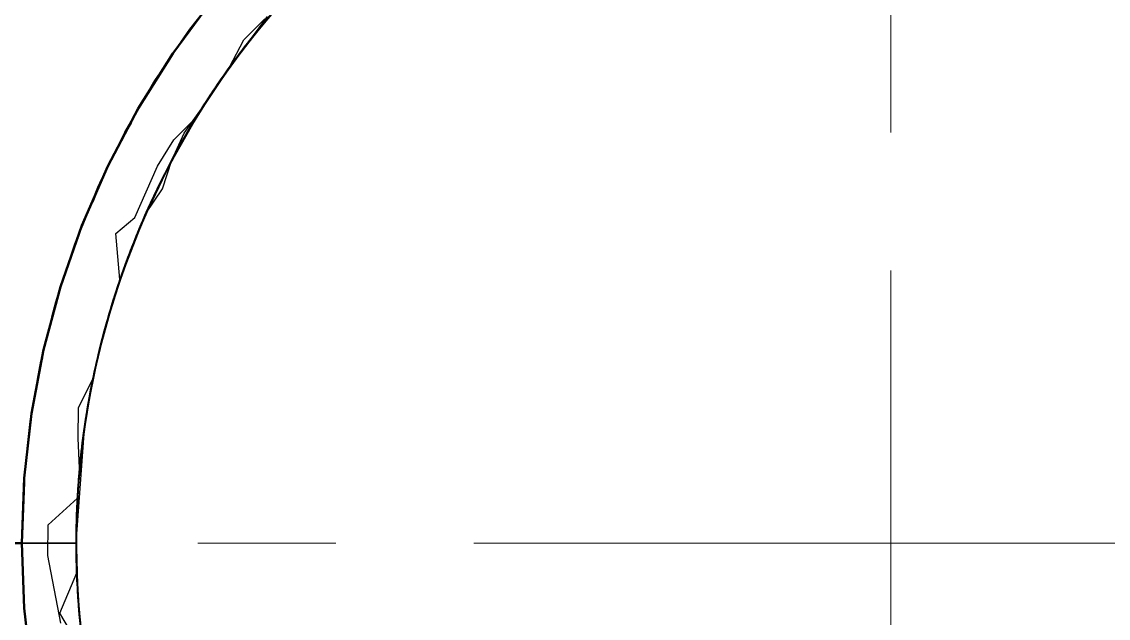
# Model space of a CAD drawing. Header units: millimetres. Extents: x 0 to 420, y 0 to 297.
# Drawn here: x 190.5 to 195.5, y 266.65 to 269.4 of the extents above; entities that cross this region are included whole.
import ezdxf

# ---------------------------------------------------------------- set-up
doc = ezdxf.new("R2010")
doc.units = ezdxf.units.MM
doc.linetypes.add('CENTER', pattern=[5.08, 3.175, -0.635, 0.635, -0.635])
doc.linetypes.add('DASHED', pattern=[1.524, 1.27, -0.254])
for name, color, linetype, lineweight in [('CENTER', 1, 'CENTER', 18), ('HIDDEN', 8, 'DASHED', 25), ('VISIBLE', 7, 'CONTINUOUS', 50)]:
    doc.layers.add(name, color=color, linetype=linetype, lineweight=lineweight)

msp = doc.modelspace()

# ---------------------------------------------------------------- linework, layer by layer
at = {"layer": 'CENTER'}
for p, q in [((194.5, 259.99999), (194.5, 274)), ((187.49999, 266.99999), (201.50001, 266.99999))]:
    msp.add_line(p, q, dxfattribs=at)
at = {"layer": 'HIDDEN'}
for points in [[(191.61679, 269.39962), (191.79952, 269.6032)], [(191.56813, 269.33808), (191.75106, 269.55064)], [(191.57631, 269.3483), (191.7564, 269.55639)], [(191.5777, 269.35003), (191.75572, 269.55566)], [(191.57944, 269.35219), (191.75819, 269.5583)], [(191.58911, 269.36406), (191.76834, 269.56911)], [(191.58998, 269.36518), (191.76746, 269.56818)], [(191.59068, 269.36609), (191.77383, 269.57502)], [(191.59093, 269.36635), (191.77046, 269.57141)], [(191.59199, 269.36768), (191.77246, 269.57351)], [(191.59325, 269.36923), (191.77377, 269.57491)], [(191.5974, 269.37432), (191.77789, 269.57925)], [(191.60263, 269.38069), (191.78425, 269.58597)], [(191.60444, 269.38279), (191.78526, 269.58702)], [(191.60643, 269.38528), (191.78832, 269.5904)], [(191.60747, 269.38641), (191.78904, 269.59098)], [(191.60768, 269.38706), (191.78928, 269.59167)], [(191.60879, 269.38818), (191.78972, 269.59168)], [(191.61171, 269.3917), (191.79445, 269.59661)], [(191.61275, 269.39311), (191.79539, 269.59782)], [(191.61384, 269.39427), (191.79621, 269.59846)], [(191.61587, 269.39672), (191.7968, 269.59907)], [(191.52797, 269.28709), (191.70496, 269.50044)], [(191.5295, 269.28917), (191.7056, 269.50129)], [(191.52966, 269.28893), (191.70615, 269.50136)], [(191.538, 269.29978), (191.71215, 269.50805)], [(191.54516, 269.30898), (191.72061, 269.51742)], [(191.54721, 269.31165), (191.72378, 269.52106)], [(191.54811, 269.31276), (191.72557, 269.52289)], [(191.55275, 269.31863), (191.72882, 269.52645)], [(191.56032, 269.32823), (191.73687, 269.53524)], [(191.56286, 269.33145), (191.73988, 269.53855)], [(191.56316, 269.33224), (191.74239, 269.5418)], [(191.56924, 269.33947), (191.74792, 269.54725)], [(191.59829, 269.37529), (191.74381, 269.54284)], [(191.49091, 269.23839), (191.66258, 269.45255)], [(191.49149, 269.23861), (191.66519, 269.45486)], [(191.49495, 269.24325), (191.66771, 269.45777)], [(191.49551, 269.24475), (191.66833, 269.45931)], [(191.49577, 269.24429), (191.66854, 269.45869)], [(191.49985, 269.24977), (191.67344, 269.46434)], [(191.49999, 269.24994), (191.67405, 269.46503)], [(191.50055, 269.25072), (191.67001, 269.46041)], [(191.50132, 269.25171), (191.67411, 269.46508)], [(191.50245, 269.25326), (191.67608, 269.46738)], [(191.50369, 269.25486), (191.67641, 269.46772)], [(191.50907, 269.26201), (191.68114, 269.4731)], [(191.51, 269.26322), (191.68374, 269.4761)], [(191.51255, 269.26663), (191.6839, 269.47629)], [(191.5141, 269.26867), (191.68702, 269.47984)], [(191.51593, 269.27099), (191.68981, 269.483)], [(191.52102, 269.27776), (191.69652, 269.49058)], [(191.52503, 269.28297), (191.70091, 269.4955)], [(191.52547, 269.28353), (191.69939, 269.49374)], [(191.52561, 269.28374), (191.6987, 269.49303)], [(191.5258, 269.28397), (191.70254, 269.49733)], [(191.52759, 269.2865), (191.70439, 269.4997)], [(191.52822, 269.28711), (191.7005, 269.49505)], [(191.55109, 269.31653), (191.69284, 269.48643)], [(191.57115, 269.34185), (191.68148, 269.47352)], [(191.57627, 269.34777), (191.69404, 269.48746)], [(191.45314, 269.18602), (191.61979, 269.40133)], [(191.45459, 269.18805), (191.62364, 269.40606)], [(191.45513, 269.18889), (191.62279, 269.40503)], [(191.45666, 269.19096), (191.62445, 269.40699)], [(191.46248, 269.19908), (191.63136, 269.41523)], [(191.46642, 269.20459), (191.62548, 269.40812)], [(191.4673, 269.20572), (191.63641, 269.42123)], [(191.46887, 269.20786), (191.63949, 269.42483)], [(191.46996, 269.2094), (191.63904, 269.4244)], [(191.47097, 269.21127), (191.64116, 269.42745)], [(191.47102, 269.21085), (191.64136, 269.42722)], [(191.47507, 269.21626), (191.6444, 269.43044)], [(191.47716, 269.2192), (191.6453, 269.43168)], [(191.48113, 269.22497), (191.6509, 269.43869)], [(191.48489, 269.22953), (191.65588, 269.44398)], [(191.48534, 269.23018), (191.65664, 269.44502)], [(191.48573, 269.23077), (191.65748, 269.44592)], [(191.48591, 269.23104), (191.65794, 269.44646)], [(191.48593, 269.23111), (191.65693, 269.44528)], [(191.48681, 269.23238), (191.6591, 269.44802)], [(191.4872, 269.23276), (191.65911, 269.44779)], [(191.48963, 269.23602), (191.6607, 269.44962)], [(191.51995, 269.27615), (191.65042, 269.43764)], [(191.5225, 269.31644), (191.61884, 269.41385)], [(191.54982, 269.31292), (191.63133, 269.42407)], [(191.41608, 269.13353), (191.57944, 269.35219)], [(191.42381, 269.14463), (191.59068, 269.36609)], [(191.42528, 269.14665), (191.58911, 269.36406)], [(191.42674, 269.14878), (191.59093, 269.36635)], [(191.42701, 269.14924), (191.59199, 269.36768)], [(191.4276, 269.15001), (191.58998, 269.36518)], [(191.42817, 269.15089), (191.59325, 269.36923)], [(191.43213, 269.15645), (191.5974, 269.37432)], [(191.43672, 269.16303), (191.60263, 269.38069)], [(191.43775, 269.16418), (191.60444, 269.38279)], [(191.43995, 269.16729), (191.60643, 269.38528)], [(191.44102, 269.16857), (191.60747, 269.38641)], [(191.44146, 269.16959), (191.60768, 269.38706)], [(191.44313, 269.17209), (191.60879, 269.38818)], [(191.44445, 269.17395), (191.61171, 269.3917)], [(191.44603, 269.17625), (191.61275, 269.39311)], [(191.44683, 269.1773), (191.61384, 269.39427)], [(191.44955, 269.18323), (191.61679, 269.39962)], [(191.45009, 269.18187), (191.61587, 269.39672)], [(191.46292, 269.19939), (191.59829, 269.37529)], [(191.15747, 269.19348), (191.23244, 269.30395)], [(191.3853, 269.08833), (191.54516, 269.30898)], [(191.38644, 269.09002), (191.54721, 269.31165)], [(191.38647, 269.0901), (191.54811, 269.31276)], [(191.39223, 269.0986), (191.55275, 269.31863)], [(191.39924, 269.10896), (191.56032, 269.32823)], [(191.39981, 269.10997), (191.56316, 269.33224)], [(191.4013, 269.112), (191.56286, 269.33145)], [(191.40161, 269.11244), (191.56813, 269.33808)], [(191.40625, 269.11924), (191.56924, 269.33947)], [(191.41201, 269.12762), (191.57631, 269.3483)], [(191.4151, 269.1321), (191.5777, 269.35003)], [(191.41943, 269.13834), (191.55109, 269.31653)], [(191.45655, 269.19106), (191.5225, 269.31644)], [(191.46537, 269.20246), (191.57627, 269.34777)], [(191.46695, 269.20279), (191.54982, 269.31292)], [(191.46697, 269.20525), (191.57115, 269.34185)], [(191.34464, 269.02634), (191.50132, 269.25171)], [(191.34503, 269.02698), (191.50245, 269.25326)], [(191.34656, 269.02936), (191.50055, 269.25072)], [(191.347, 269.02998), (191.50369, 269.25486)], [(191.35236, 269.03826), (191.51, 269.26322)], [(191.35291, 269.03919), (191.50907, 269.26201)], [(191.35672, 269.04507), (191.51255, 269.26663)], [(191.357, 269.04549), (191.5141, 269.26867)], [(191.35784, 269.0465), (191.51593, 269.27099)], [(191.36171, 269.05272), (191.52102, 269.27776)], [(191.36534, 269.05824), (191.52503, 269.28297)], [(191.36547, 269.05844), (191.5258, 269.28397)], [(191.36726, 269.06115), (191.52759, 269.2865)], [(191.36737, 269.06133), (191.52547, 269.28353)], [(191.36748, 269.06159), (191.52797, 269.28709)], [(191.36805, 269.06236), (191.52561, 269.28374)], [(191.36872, 269.06323), (191.52966, 269.28893)], [(191.36946, 269.06454), (191.5295, 269.28917)], [(191.37133, 269.06728), (191.52822, 269.28711)], [(191.37936, 269.07944), (191.538, 269.29978)], [(191.39858, 269.10766), (191.51995, 269.27615)], [(191.31348, 268.97375), (191.46695, 269.20279)], [(191.31442, 268.97852), (191.4673, 269.20572)], [(191.31482, 268.97916), (191.46887, 269.20786)], [(191.31704, 268.98273), (191.46996, 269.2094)], [(191.31717, 268.98282), (191.47102, 269.21085)], [(191.31743, 268.98365), (191.47097, 269.21127)], [(191.32181, 268.99064), (191.46642, 269.20459)], [(191.32183, 268.99043), (191.47507, 269.21626)], [(191.32479, 268.99512), (191.47716, 269.2192)], [(191.3274, 268.99935), (191.48113, 269.22497)], [(191.33001, 269.0032), (191.48489, 269.22953)], [(191.33015, 269.00324), (191.48534, 269.23018)], [(191.33029, 269.00372), (191.48573, 269.23077)], [(191.33041, 269.00397), (191.48591, 269.23104)], [(191.33105, 269.00494), (191.48681, 269.23238)], [(191.33109, 269.00511), (191.48593, 269.23111)], [(191.33154, 269.00574), (191.4872, 269.23276)], [(191.33438, 269.01031), (191.49149, 269.23861)], [(191.33459, 269.01057), (191.48963, 269.23602)], [(191.33541, 269.0121), (191.49091, 269.23839)], [(191.33836, 269.01655), (191.49495, 269.24325)], [(191.33893, 269.01799), (191.49551, 269.24475)], [(191.3392, 269.01782), (191.49577, 269.24429)], [(191.34247, 269.02295), (191.49999, 269.24994)], [(191.34267, 269.02328), (191.49985, 269.24977)], [(191.36164, 269.05191), (191.46537, 269.20246)], [(191.36915, 269.06403), (191.46697, 269.20525)], [(191.27946, 268.92109), (191.42817, 269.15089)], [(191.28303, 268.9268), (191.43213, 269.15645)], [(191.28679, 268.93283), (191.43775, 269.16418)], [(191.28731, 268.93416), (191.43672, 269.16303)], [(191.28976, 268.93762), (191.43995, 269.16729)], [(191.29072, 268.93887), (191.44102, 269.16857)], [(191.29147, 268.94041), (191.44146, 269.16959)], [(191.29355, 268.94453), (191.44445, 269.17395)], [(191.29356, 268.94454), (191.44313, 269.17209)], [(191.29593, 268.94843), (191.44603, 269.17625)], [(191.29611, 268.94873), (191.44683, 269.1773)], [(191.29865, 268.95517), (191.44955, 269.18323)], [(191.30029, 268.95559), (191.45009, 269.18187)], [(191.30212, 268.95837), (191.45459, 269.18805)], [(191.30257, 268.95925), (191.45314, 269.18602)], [(191.30371, 268.96117), (191.45513, 269.18889)], [(191.30459, 268.96258), (191.45655, 269.19106)], [(191.30474, 268.9628), (191.45666, 269.19096)], [(191.30984, 268.97113), (191.46248, 269.19908)], [(191.33814, 269.01577), (191.46292, 269.19939)], [(191.25241, 268.87499), (191.40161, 269.11244)], [(191.25321, 268.8762), (191.39981, 269.10997)], [(191.25446, 268.87855), (191.39924, 269.10896)], [(191.25611, 268.8814), (191.4013, 269.112)], [(191.25984, 268.88781), (191.40625, 269.11924)], [(191.2644, 268.89561), (191.41201, 269.12762)], [(191.26875, 268.90302), (191.4151, 269.1321)], [(191.269, 268.90344), (191.41608, 269.13353)], [(191.274, 268.91188), (191.42381, 269.14463)], [(191.27767, 268.91797), (191.42528, 269.14665)], [(191.27839, 268.91932), (191.42701, 269.14924)], [(191.27876, 268.91982), (191.42674, 269.14878)], [(191.2811, 268.92377), (191.4276, 269.15001)], [(191.2867, 268.9327), (191.39858, 269.10766)], [(191.29843, 268.95253), (191.41943, 269.13834)], [(191.0029, 268.93756), (191.07858, 269.06792)], [(191.2194, 268.81663), (191.36171, 269.05272)], [(191.22235, 268.82194), (191.36547, 269.05844)], [(191.22264, 268.82247), (191.36534, 269.05824)], [(191.22413, 268.82489), (191.36726, 269.06115)], [(191.22424, 268.82516), (191.36748, 269.06159)], [(191.22457, 268.82577), (191.36872, 269.06323)], [(191.22594, 268.82836), (191.36737, 269.06133)], [(191.22634, 268.8286), (191.36946, 269.06454)], [(191.2269, 268.83009), (191.36805, 269.06236)], [(191.23064, 268.83673), (191.37133, 269.06728)], [(191.23705, 268.84815), (191.37936, 269.07944)], [(191.24155, 268.85609), (191.38647, 269.0901)], [(191.24185, 268.8566), (191.3853, 269.08833)], [(191.24229, 268.85732), (191.38644, 269.09002)], [(191.24808, 268.86747), (191.39223, 269.0986)], [(191.26532, 268.89648), (191.36164, 269.05191)], [(191.27789, 268.91846), (191.36915, 269.06403)], [(191.19189, 268.76544), (191.33015, 269.00324)], [(191.19194, 268.76594), (191.33029, 269.00372)], [(191.19209, 268.76626), (191.33001, 269.0032)], [(191.19216, 268.76647), (191.33041, 269.00397)], [(191.19253, 268.76692), (191.33105, 269.00494)], [(191.19295, 268.76793), (191.33154, 269.00574)], [(191.1932, 268.76848), (191.33109, 269.00511)], [(191.19469, 268.77126), (191.33438, 269.01031)], [(191.19645, 268.77454), (191.33459, 269.01057)], [(191.19685, 268.77485), (191.33541, 269.0121)], [(191.19878, 268.77888), (191.33836, 269.01655)], [(191.19943, 268.78024), (191.33893, 269.01799)], [(191.19965, 268.78046), (191.3392, 269.01782)], [(191.20224, 268.78526), (191.34247, 269.02295)], [(191.20266, 268.78606), (191.34267, 269.02328)], [(191.20464, 268.7897), (191.34503, 269.02698)], [(191.20491, 268.7902), (191.34464, 269.02634)], [(191.20713, 268.79425), (191.347, 269.02998)], [(191.20885, 268.79745), (191.34656, 269.02936)], [(191.21161, 268.8024), (191.35236, 269.03826)], [(191.21331, 268.8054), (191.35291, 269.03919)], [(191.21649, 268.81088), (191.35784, 269.0465)], [(191.21659, 268.81154), (191.357, 269.04549)], [(191.21724, 268.81274), (191.35672, 269.04507)], [(191.22442, 268.82511), (191.33814, 269.01577)], [(191.16697, 268.71822), (191.30212, 268.95837)], [(191.16724, 268.71906), (191.30029, 268.95559)], [(191.16891, 268.7223), (191.30257, 268.95925)], [(191.16937, 268.72318), (191.30371, 268.96117)], [(191.16975, 268.72389), (191.30474, 268.9628)], [(191.16988, 268.72389), (191.30459, 268.96258)], [(191.17425, 268.73259), (191.30984, 268.97113)], [(191.17708, 268.73414), (191.31348, 268.97375)], [(191.17808, 268.73993), (191.31482, 268.97916)], [(191.17861, 268.74093), (191.31442, 268.97852)], [(191.18055, 268.74432), (191.31717, 268.98282)], [(191.18105, 268.74554), (191.31704, 268.98273)], [(191.1812, 268.74583), (191.31743, 268.98365)], [(191.1855, 268.75416), (191.32183, 268.99043)], [(191.18858, 268.75982), (191.29843, 268.95253)], [(191.18897, 268.76057), (191.32479, 268.99512)], [(191.19234, 268.76732), (191.32181, 268.99064)], [(191.19893, 268.85639), (191.29865, 268.95517)], [(191.24742, 268.88709), (191.3274, 268.99935)], [(191.13899, 268.66315), (191.269, 268.90344)], [(191.1394, 268.66397), (191.26875, 268.90302)], [(191.14195, 268.66908), (191.274, 268.91188)], [(191.14693, 268.67912), (191.27839, 268.91932)], [(191.14703, 268.6792), (191.27767, 268.91797)], [(191.14775, 268.68067), (191.27876, 268.91982)], [(191.14796, 268.68115), (191.27946, 268.92109)], [(191.15098, 268.68673), (191.28303, 268.9268)], [(191.1512, 268.68756), (191.2811, 268.92377)], [(191.15289, 268.6904), (191.28679, 268.93283)], [(191.15509, 268.69527), (191.28731, 268.93416)], [(191.15666, 268.69751), (191.28976, 268.93762)], [(191.15745, 268.69869), (191.29072, 268.93887)], [(191.15849, 268.70073), (191.29147, 268.94041)], [(191.15982, 268.70462), (191.29355, 268.94453)], [(191.16087, 268.70667), (191.29356, 268.94454)], [(191.16248, 268.7098), (191.29611, 268.94873)], [(191.16308, 268.71091), (191.29593, 268.94843)], [(191.18463, 268.75185), (191.2867, 268.9327)], [(191.19339, 268.76886), (191.27789, 268.91846)], [(191.11414, 268.61197), (191.24155, 268.85609)], [(191.11548, 268.61474), (191.24229, 268.85732)], [(191.11558, 268.61501), (191.24185, 268.8566)], [(191.12106, 268.62641), (191.24808, 268.86747)], [(191.12137, 268.62706), (191.25241, 268.87499)], [(191.12413, 268.63219), (191.25321, 268.8762)], [(191.12432, 268.73492), (191.19893, 268.85639)], [(191.12673, 268.63817), (191.25446, 268.87855)], [(191.12807, 268.6409), (191.25611, 268.8814)], [(191.13073, 268.64635), (191.25984, 268.88781)], [(191.13423, 268.65341), (191.2644, 268.89561)], [(191.17668, 268.73658), (191.26532, 268.89648)], [(191.19048, 268.76298), (191.24742, 268.88709)], [(190.86894, 268.67322), (190.94272, 268.82369)], [(191.08847, 268.55684), (191.21161, 268.8024)], [(191.0909, 268.56172), (191.21331, 268.8054)], [(191.09268, 268.56551), (191.21649, 268.81088)], [(191.09362, 268.56814), (191.21659, 268.81154)], [(191.09481, 268.57072), (191.2194, 268.81663)], [(191.09485, 268.57082), (191.21724, 268.81274)], [(191.09712, 268.57572), (191.22235, 268.82194)], [(191.09766, 268.57688), (191.22264, 268.82247)], [(191.09828, 268.57808), (191.22457, 268.82577)], [(191.09887, 268.57897), (191.22413, 268.82489)], [(191.0989, 268.57908), (191.22424, 268.82516)], [(191.10086, 268.58264), (191.22634, 268.8286)], [(191.10183, 268.58581), (191.22594, 268.82836)], [(191.10295, 268.58823), (191.2269, 268.83009)], [(191.10693, 268.59672), (191.23064, 268.83673)], [(191.11182, 268.60711), (191.23705, 268.84815)], [(191.12214, 268.6281), (191.22442, 268.82511)], [(191.06678, 268.50869), (191.1855, 268.75416)], [(191.07042, 268.51676), (191.18897, 268.76057)], [(191.07132, 268.51808), (191.19189, 268.76544)], [(191.07137, 268.51867), (191.19194, 268.76594)], [(191.0718, 268.51978), (191.19216, 268.76647)], [(191.07189, 268.52), (191.19209, 268.76626)], [(191.0719, 268.51957), (191.19253, 268.76692)], [(191.07213, 268.52054), (191.19295, 268.76793)], [(191.07296, 268.52246), (191.1932, 268.76848)], [(191.07312, 268.52282), (191.19469, 268.77126)], [(191.07595, 268.52792), (191.19685, 268.77485)], [(191.07599, 268.52923), (191.19645, 268.77454)], [(191.07699, 268.53149), (191.19878, 268.77888)], [(191.07774, 268.53278), (191.19943, 268.78024)], [(191.07786, 268.53344), (191.19965, 268.78046)], [(191.07863, 268.53571), (191.19234, 268.76732)], [(191.07996, 268.53811), (191.20224, 268.78526)], [(191.08051, 268.53934), (191.20266, 268.78606)], [(191.08201, 268.54265), (191.20464, 268.7897)], [(191.08282, 268.54436), (191.20491, 268.7902)], [(191.08481, 268.54885), (191.20713, 268.79425)], [(191.08814, 268.55618), (191.20885, 268.79745)], [(191.09031, 268.56094), (191.18858, 268.75982)], [(191.09272, 268.56569), (191.18463, 268.75185)], [(191.11582, 268.61552), (191.19339, 268.76886)], [(191.14743, 268.63055), (191.19048, 268.76298)], [(191.02059, 268.49866), (191.12432, 268.73492)], [(191.04322, 268.45185), (191.15849, 268.70073)], [(191.04399, 268.45552), (191.15982, 268.70462)], [(191.04577, 268.45972), (191.16087, 268.70667)], [(191.04665, 268.4618), (191.16248, 268.7098)], [(191.04802, 268.46492), (191.16308, 268.71091)], [(191.04981, 268.46884), (191.16697, 268.71822)], [(191.05161, 268.47346), (191.16724, 268.71906)], [(191.05255, 268.47567), (191.16975, 268.72389)], [(191.05275, 268.47609), (191.16937, 268.72318)], [(191.05284, 268.47631), (191.16891, 268.7223)], [(191.05305, 268.47625), (191.16988, 268.72389)], [(191.05645, 268.48474), (191.17425, 268.73259)], [(191.05852, 268.48534), (191.17708, 268.73414)], [(191.05933, 268.49143), (191.17808, 268.73993)], [(191.06054, 268.49418), (191.17861, 268.74093)], [(191.06178, 268.49659), (191.18055, 268.74432)], [(191.06261, 268.4988), (191.18105, 268.74554)], [(191.06286, 268.49905), (191.1812, 268.74583)], [(191.09593, 268.57259), (191.17668, 268.73658)], [(191.02163, 268.40012), (191.13423, 268.65341)], [(191.02678, 268.41393), (191.13899, 268.66315)], [(191.0277, 268.41619), (191.1394, 268.66397)], [(191.02825, 268.41752), (191.14195, 268.66908)], [(191.03332, 268.42992), (191.14693, 268.67912)], [(191.03401, 268.43151), (191.14703, 268.6792)], [(191.0344, 268.4325), (191.14796, 268.68115)], [(191.03443, 268.43257), (191.14775, 268.68067)], [(191.03673, 268.43761), (191.15098, 268.68673)], [(191.03708, 268.43853), (191.15289, 268.6904)], [(191.03857, 268.44255), (191.1512, 268.68756)], [(191.04067, 268.44759), (191.15509, 268.69527)], [(191.04138, 268.4483), (191.15666, 268.69751)], [(191.042, 268.44943), (191.15745, 268.69869)], [(191.00435, 268.35755), (191.11182, 268.60711)], [(191.00495, 268.35907), (191.11414, 268.61197)], [(191.00665, 268.36354), (191.11548, 268.61474)], [(191.00718, 268.36482), (191.11558, 268.61501)], [(191.00922, 268.37002), (191.12137, 268.62706)], [(191.01183, 268.37665), (191.12106, 268.62641)], [(191.01329, 268.3793), (191.12413, 268.63219)], [(191.01674, 268.38905), (191.12673, 268.63817)], [(191.01786, 268.39181), (191.12807, 268.6409)], [(191.01959, 268.39614), (191.13073, 268.64635)], [(191.03169, 268.4255), (191.12214, 268.6281)], [(191.04536, 268.45877), (191.11582, 268.61552)], [(191.07107, 268.51709), (191.14743, 268.63055)], [(190.75603, 268.40284), (190.82455, 268.57149)], [(190.9836, 268.30284), (191.08847, 268.55684)], [(190.98508, 268.30682), (191.08814, 268.55618)], [(190.9864, 268.30963), (191.0909, 268.56172)], [(190.98713, 268.31178), (191.09268, 268.56551)], [(190.98859, 268.31624), (191.09481, 268.57072)], [(190.98871, 268.31656), (191.09362, 268.56814)], [(190.99021, 268.32056), (191.09485, 268.57082)], [(190.99039, 268.32105), (191.09712, 268.57572)], [(190.99066, 268.3217), (191.09828, 268.57808)], [(190.99103, 268.32274), (191.09766, 268.57688)], [(190.99204, 268.32462), (191.0989, 268.57908)], [(190.99205, 268.32465), (191.09887, 268.57897)], [(190.9937, 268.32802), (191.10086, 268.58264)], [(190.99567, 268.33494), (191.10183, 268.58581)], [(190.99689, 268.33815), (191.10295, 268.58823)], [(191.00087, 268.34854), (191.10693, 268.59672)], [(191.00398, 268.35662), (191.09031, 268.56094)], [(191.01126, 268.37484), (191.09272, 268.56569)], [(191.02327, 268.40489), (191.09593, 268.57259)], [(190.96628, 268.25528), (191.06678, 268.50869)], [(190.96915, 268.26257), (191.07132, 268.51808)], [(190.96921, 268.26316), (191.07137, 268.51867)], [(190.96975, 268.26486), (191.07213, 268.52054)], [(190.96975, 268.26415), (191.0719, 268.51957)], [(190.96977, 268.26493), (191.07042, 268.51676)], [(190.9698, 268.26298), (191.07107, 268.51709)], [(190.96988, 268.26516), (191.0718, 268.51978)], [(190.97003, 268.26575), (191.07189, 268.52)], [(190.97028, 268.26631), (191.07312, 268.52282)], [(190.97101, 268.26835), (191.07296, 268.52246)], [(190.97334, 268.27266), (191.07595, 268.52792)], [(190.97368, 268.27575), (191.07699, 268.53149)], [(190.97371, 268.27566), (191.07599, 268.52923)], [(190.97449, 268.27803), (191.07786, 268.53344)], [(190.9745, 268.27697), (191.07774, 268.53278)], [(190.97622, 268.28277), (191.07996, 268.53811)], [(190.97682, 268.28441), (191.08051, 268.53934)], [(190.97781, 268.2871), (191.08201, 268.54265)], [(190.979, 268.29009), (191.08282, 268.54436)], [(190.9807, 268.29505), (191.08481, 268.54885)], [(190.98118, 268.2969), (191.07863, 268.53571)], [(190.93267, 268.42453), (191.02059, 268.49866)], [(190.9463, 268.19516), (191.04322, 268.45185)], [(190.9467, 268.19856), (191.04399, 268.45552)], [(190.94887, 268.20497), (191.04577, 268.45972)], [(190.94923, 268.20603), (191.04665, 268.4618)], [(190.95121, 268.21172), (191.04802, 268.46492)], [(190.95123, 268.21149), (191.04981, 268.46884)], [(190.95383, 268.21958), (191.05255, 268.47567)], [(190.95387, 268.21958), (191.05161, 268.47346)], [(190.95419, 268.22032), (191.05275, 268.47609)], [(190.95462, 268.2209), (191.05305, 268.47625)], [(190.95478, 268.22219), (191.05284, 268.47631)], [(190.95709, 268.22893), (191.05645, 268.48474)], [(190.95845, 268.22874), (191.05852, 268.48534)], [(190.95916, 268.23492), (191.05933, 268.49143)], [(190.9607, 268.23929), (191.06054, 268.49418)], [(190.96146, 268.2409), (191.06178, 268.49659)], [(190.96241, 268.24394), (191.06261, 268.4988)], [(190.9629, 268.2446), (191.06286, 268.49905)], [(190.98215, 268.29894), (191.04536, 268.45877)], [(190.92752, 268.13731), (191.02163, 268.40012)], [(190.95137, 268.21297), (190.93267, 268.42453)], [(190.93301, 268.15715), (191.02678, 268.41393)], [(190.93344, 268.15849), (191.02825, 268.41752)], [(190.93424, 268.16095), (191.0277, 268.41619)], [(190.9382, 268.17304), (191.03332, 268.42992)], [(190.93921, 268.17616), (191.03401, 268.43151)], [(190.93935, 268.17652), (191.0344, 268.4325)], [(190.93944, 268.17682), (191.03443, 268.43257)], [(190.94017, 268.17888), (191.03708, 268.43853)], [(190.94094, 268.18086), (191.03673, 268.43761)], [(190.94379, 268.18993), (191.03857, 268.44255)], [(190.94458, 268.19144), (191.04138, 268.4483)], [(190.94462, 268.19234), (191.04067, 268.44759)], [(190.94504, 268.19251), (191.042, 268.44943)], [(190.95343, 268.21808), (191.03169, 268.4255)], [(190.95888, 268.2339), (191.02327, 268.40489)], [(190.91462, 268.09878), (191.00495, 268.35907)], [(190.91521, 268.10081), (191.00435, 268.35755)], [(190.9164, 268.10499), (191.00665, 268.36354)], [(190.9166, 268.10533), (191.00922, 268.37002)], [(190.91723, 268.10737), (191.00718, 268.36482)], [(190.92098, 268.11947), (191.01183, 268.37665)], [(190.92127, 268.11895), (191.01329, 268.3793)], [(190.92509, 268.13248), (191.01674, 268.38905)], [(190.92603, 268.13543), (191.01786, 268.39181)], [(190.92701, 268.1385), (191.01959, 268.39614)], [(190.9299, 268.14758), (191.00398, 268.35662)], [(190.94053, 268.17995), (191.01126, 268.37484)], [(190.6641, 268.12824), (190.72378, 268.31068)], [(190.89757, 268.04172), (190.9836, 268.30284)], [(190.90021, 268.05069), (190.98508, 268.30682)], [(190.90041, 268.05061), (190.9864, 268.30963)], [(190.90044, 268.05109), (190.98713, 268.31178)], [(190.90133, 268.0545), (190.98859, 268.31624)], [(190.90234, 268.05798), (190.98871, 268.31656)], [(190.90238, 268.05819), (190.99066, 268.3217)], [(190.90272, 268.05924), (190.99039, 268.32105)], [(190.90333, 268.06135), (190.99103, 268.32274)], [(190.90391, 268.0633), (190.99021, 268.32056)], [(190.90417, 268.0631), (190.99204, 268.32462)], [(190.90419, 268.06325), (190.99205, 268.32465)], [(190.90543, 268.06619), (190.9937, 268.32802)], [(190.90799, 268.07704), (190.99567, 268.33494)], [(190.90923, 268.0807), (190.99689, 268.33815)], [(190.91287, 268.09316), (191.00087, 268.34854)], [(190.88447, 267.99525), (190.96628, 268.25528)], [(190.88598, 268.00038), (190.96915, 268.26257)], [(190.88601, 268.00071), (190.96921, 268.26316)], [(190.88636, 268.0022), (190.96975, 268.26486)], [(190.88656, 268.00196), (190.96975, 268.26415)], [(190.88666, 268.00314), (190.97028, 268.26631)], [(190.88689, 268.00391), (190.96988, 268.26516)], [(190.88705, 268.00483), (190.97003, 268.26575)], [(190.88718, 268.002), (190.9698, 268.26298)], [(190.88757, 268.00642), (190.96977, 268.26493)], [(190.88788, 268.0075), (190.97101, 268.26835)], [(190.88944, 268.01307), (190.97368, 268.27575)], [(190.88956, 268.0105), (190.97334, 268.27266)], [(190.89011, 268.01558), (190.97449, 268.27803)], [(190.89014, 268.01524), (190.97371, 268.27566)], [(190.89027, 268.01423), (190.9745, 268.27697)], [(190.89153, 268.02052), (190.97622, 268.28277)], [(190.89211, 268.02255), (190.97682, 268.28441)], [(190.89263, 268.02437), (190.97781, 268.2871)], [(190.89404, 268.02886), (190.979, 268.29009)], [(190.89538, 268.03413), (190.9807, 268.29505)], [(190.90044, 268.05202), (190.98118, 268.2969)], [(190.92633, 268.13638), (190.98215, 268.29894)], [(190.87071, 267.94378), (190.94887, 268.20497)], [(190.87072, 267.94382), (190.94923, 268.20603)], [(190.87176, 267.94747), (190.95123, 268.21149)], [(190.87273, 267.95054), (190.95137, 268.21297)], [(190.87304, 267.95257), (190.95121, 268.21172)], [(190.87415, 267.95708), (190.95383, 268.21958)], [(190.87441, 267.95745), (190.95419, 268.22032)], [(190.87467, 267.95886), (190.95387, 268.21958)], [(190.87505, 267.95916), (190.95462, 268.2209)], [(190.87536, 267.9614), (190.95478, 268.22219)], [(190.87671, 267.96656), (190.95709, 268.22893)], [(190.87742, 267.96575), (190.95845, 268.22874)], [(190.87809, 267.97172), (190.95916, 268.23492)], [(190.8797, 267.9777), (190.9607, 268.23929)], [(190.88008, 267.97855), (190.96146, 268.2409)], [(190.88104, 267.98239), (190.96241, 268.24394)], [(190.88176, 267.98375), (190.9629, 268.2446)], [(190.88765, 268.00667), (190.95343, 268.21808)], [(190.90292, 268.06002), (190.95888, 268.2339)], [(190.85796, 267.89329), (190.93344, 268.15849)], [(190.8582, 267.89427), (190.93301, 268.15715)], [(190.85949, 267.89957), (190.93424, 268.16095)], [(190.86209, 267.90991), (190.9382, 268.17304)], [(190.86277, 267.91305), (190.94017, 268.17888)], [(190.86312, 267.91404), (190.93935, 268.17652)], [(190.86316, 267.91441), (190.93921, 268.17616)], [(190.86332, 267.91489), (190.93944, 268.17682)], [(190.86414, 267.91787), (190.94094, 268.18086)], [(190.86685, 267.92843), (190.94458, 268.19144)], [(190.86713, 267.92931), (190.94504, 268.19251)], [(190.86737, 267.93081), (190.94462, 268.19234)], [(190.86738, 267.93097), (190.94379, 268.18993)], [(190.86827, 267.9321), (190.9463, 268.19516)], [(190.86848, 267.93517), (190.9467, 268.19856)], [(190.88078, 267.9817), (190.94053, 268.17995)], [(190.84402, 267.83445), (190.9166, 268.10533)], [(190.8449, 267.83826), (190.91521, 268.10081)], [(190.84523, 267.84039), (190.9164, 268.10499)], [(190.84624, 267.84407), (190.91723, 268.10737)], [(190.84859, 267.85262), (190.92127, 268.11895)], [(190.84904, 267.85619), (190.92098, 268.11947)], [(190.85228, 267.86981), (190.92509, 268.13248)], [(190.85282, 267.86719), (190.92752, 268.13731)], [(190.85307, 267.87313), (190.92603, 268.13543)], [(190.85347, 267.87482), (190.92701, 268.1385)], [(190.86832, 267.93458), (190.9299, 268.14758)], [(190.87802, 267.97145), (190.92633, 268.13638)], [(190.83307, 267.78485), (190.90044, 268.05109)], [(190.83343, 267.78611), (190.90041, 268.05061)], [(190.83349, 267.78687), (190.90133, 268.0545)], [(190.83391, 267.78909), (190.90238, 268.05819)], [(190.834, 267.78923), (190.90021, 268.05069)], [(190.83453, 267.79162), (190.90272, 268.05924)], [(190.83497, 267.79374), (190.90234, 268.05798)], [(190.83504, 267.79405), (190.90333, 268.06135)], [(190.83572, 267.79585), (190.90417, 268.0631)], [(190.83573, 267.79607), (190.90419, 268.06325)], [(190.83643, 267.80043), (190.90391, 268.0633)], [(190.83656, 267.79869), (190.90543, 268.06619)], [(190.83674, 267.80219), (190.90044, 268.05202)], [(190.83924, 267.81334), (190.90799, 268.07704)], [(190.84043, 267.81713), (190.90923, 268.0807)], [(190.84345, 267.83194), (190.91287, 268.09316)], [(190.84363, 267.8326), (190.91462, 268.09878)], [(190.85552, 267.88364), (190.90292, 268.06002)], [(190.59282, 267.85057), (190.64025, 268.03922)], [(190.82224, 267.73266), (190.88601, 268.00071)], [(190.82236, 267.7331), (190.88598, 268.00038)], [(190.82246, 267.73392), (190.88636, 268.0022)], [(190.82267, 267.73467), (190.88666, 268.00314)], [(190.82277, 267.73433), (190.88656, 268.00196)], [(190.82322, 267.73733), (190.88689, 268.00391)], [(190.82338, 267.73861), (190.88705, 268.00483)], [(190.82367, 267.73561), (190.88718, 268.002)], [(190.824, 267.7413), (190.88788, 268.0075)], [(190.82426, 267.74259), (190.88757, 268.00642)], [(190.82475, 267.74499), (190.88944, 268.01307)], [(190.82508, 267.74293), (190.88956, 268.0105)], [(190.82521, 267.74746), (190.89011, 268.01558)], [(190.8255, 267.74602), (190.89027, 268.01423)], [(190.82573, 267.74947), (190.89014, 268.01524)], [(190.82632, 267.75269), (190.89153, 268.02052)], [(190.82683, 267.75511), (190.89211, 268.02255)], [(190.82696, 267.75584), (190.89263, 268.02437)], [(190.82839, 267.76214), (190.89404, 268.02886)], [(190.82934, 267.76745), (190.89538, 268.03413)], [(190.83087, 267.77481), (190.89757, 268.04172)], [(190.83459, 267.79197), (190.88765, 268.00667)], [(190.81339, 267.68287), (190.87273, 267.95054)], [(190.81382, 267.68874), (190.87304, 267.95257)], [(190.81392, 267.68962), (190.87415, 267.95708)], [(190.81399, 267.68919), (190.87441, 267.95745)], [(190.81456, 267.69286), (190.87467, 267.95886)], [(190.81472, 267.69232), (190.87505, 267.95916)], [(190.81506, 267.69545), (190.87536, 267.9614)], [(190.81575, 267.69914), (190.87671, 267.96656)], [(190.81588, 267.69777), (190.87742, 267.96575)], [(190.81653, 267.70318), (190.87809, 267.97172)], [(190.818, 267.71087), (190.8797, 267.9777)], [(190.81808, 267.71084), (190.88008, 267.97855)], [(190.81894, 267.7156), (190.88104, 267.98239)], [(190.81979, 267.7178), (190.88176, 267.98375)], [(190.82173, 267.72994), (190.88447, 267.99525)], [(190.83476, 267.79278), (190.88078, 267.9817)], [(190.83732, 267.8045), (190.87802, 267.97145)], [(190.80529, 267.64265), (190.86277, 267.91305)], [(190.80539, 267.64201), (190.86209, 267.90991)], [(190.80617, 267.64653), (190.86312, 267.91404)], [(190.80629, 267.6476), (190.86316, 267.91441)], [(190.80645, 267.64818), (190.86332, 267.91489)], [(190.80675, 267.65008), (190.86414, 267.91787)], [(190.80869, 267.66087), (190.86685, 267.92843)], [(190.8087, 267.66126), (190.86713, 267.92931)], [(190.80933, 267.66429), (190.86737, 267.93081)], [(190.80961, 267.66423), (190.86827, 267.9321)], [(190.80976, 267.66694), (190.86738, 267.93097)], [(190.80978, 267.66684), (190.86848, 267.93517)], [(190.81154, 267.67656), (190.87072, 267.94382)], [(190.81172, 267.67757), (190.87071, 267.94378)], [(190.81184, 267.67813), (190.87176, 267.94747)], [(190.81945, 267.71835), (190.86832, 267.93458)], [(190.79565, 267.58189), (190.84859, 267.85262)], [(190.79642, 267.5882), (190.84904, 267.85619)], [(190.79821, 267.59183), (190.85282, 267.86719)], [(190.79872, 267.60244), (190.85228, 267.86981)], [(190.79933, 267.60625), (190.85307, 267.87313)], [(190.79937, 267.60648), (190.85347, 267.87482)], [(190.80218, 267.62327), (190.85796, 267.89329)], [(190.80276, 267.62682), (190.8582, 267.89427)], [(190.80388, 267.6334), (190.85949, 267.89957)], [(190.81678, 267.70519), (190.85552, 267.88364)], [(190.78814, 267.53343), (190.83643, 267.80043)], [(190.7898, 267.5451), (190.83924, 267.81334)], [(190.79037, 267.54855), (190.83674, 267.80219)], [(190.79088, 267.54901), (190.84043, 267.81713)], [(190.79189, 267.5589), (190.84402, 267.83445)], [(190.7924, 267.56213), (190.84363, 267.8326)], [(190.79302, 267.56636), (190.84345, 267.83194)], [(190.79357, 267.5711), (190.84523, 267.84039)], [(190.7938, 267.57138), (190.8449, 267.83826)], [(190.79457, 267.57641), (190.84624, 267.84407)], [(190.80432, 267.63593), (190.83732, 267.8045)], [(190.54176, 267.5703), (190.5742, 267.75221)], [(190.76038, 267.62225), (190.82696, 267.75584)], [(190.78094, 267.48062), (190.82632, 267.75269)], [(190.78131, 267.48343), (190.82683, 267.75511)], [(190.78242, 267.49143), (190.82839, 267.76214)], [(190.78298, 267.49641), (190.82934, 267.76745)], [(190.78391, 267.50353), (190.83087, 267.77481)], [(190.7854, 267.51449), (190.83307, 267.78485)], [(190.78549, 267.51472), (190.83349, 267.78687)], [(190.7856, 267.51593), (190.83391, 267.78909)], [(190.78585, 267.51755), (190.83343, 267.78611)], [(190.7862, 267.51955), (190.83453, 267.79162)], [(190.78641, 267.52129), (190.83476, 267.79278)], [(190.78654, 267.52222), (190.83504, 267.79405)], [(190.78678, 267.52394), (190.834, 267.78923)], [(190.78696, 267.52518), (190.83497, 267.79374)], [(190.78703, 267.52446), (190.83573, 267.79607)], [(190.78705, 267.52422), (190.83572, 267.79585)], [(190.78751, 267.52712), (190.83656, 267.79869)], [(190.79428, 267.57438), (190.83459, 267.79197)], [(190.77483, 267.43067), (190.81653, 267.70318)], [(190.7758, 267.43912), (190.81808, 267.71084)], [(190.77594, 267.44027), (190.818, 267.71087)], [(190.77648, 267.445), (190.81894, 267.7156)], [(190.77728, 267.44806), (190.81979, 267.7178)], [(190.7783, 267.46037), (190.82224, 267.73266)], [(190.77842, 267.46076), (190.82173, 267.72994)], [(190.77843, 267.46143), (190.82246, 267.73392)], [(190.77861, 267.46231), (190.82267, 267.73467)], [(190.77862, 267.46193), (190.82236, 267.7331)], [(190.77873, 267.46261), (190.82277, 267.73433)], [(190.77918, 267.46675), (190.82322, 267.73733)], [(190.77934, 267.46847), (190.82338, 267.73861)], [(190.77963, 267.46528), (190.82367, 267.73561)], [(190.77972, 267.47104), (190.824, 267.7413)], [(190.77996, 267.47305), (190.82475, 267.74499)], [(190.78019, 267.47512), (190.82521, 267.74746)], [(190.7802, 267.4749), (190.82426, 267.74259)], [(190.78027, 267.47155), (190.82508, 267.74293)], [(190.78053, 267.4739), (190.8255, 267.74602)], [(190.78085, 267.47979), (190.82573, 267.74947)], [(190.78345, 267.49966), (190.81945, 267.71835)], [(190.78681, 267.52508), (190.81678, 267.70519)], [(190.76909, 267.37891), (190.80675, 267.65008)], [(190.7701, 267.38975), (190.8087, 267.66126)], [(190.77038, 267.38986), (190.80869, 267.66087)], [(190.77074, 267.39317), (190.80961, 267.66423)], [(190.7708, 267.3941), (190.80933, 267.66429)], [(190.77089, 267.39516), (190.80978, 267.66684)], [(190.7713, 267.39921), (190.80976, 267.66694)], [(190.77187, 267.40484), (190.81184, 267.67813)], [(190.772, 267.40562), (190.81154, 267.67656)], [(190.77224, 267.40781), (190.81172, 267.67757)], [(190.77336, 267.41719), (190.81399, 267.68919)], [(190.77342, 267.41866), (190.81392, 267.68962)], [(190.77367, 267.41141), (190.81339, 267.68287)], [(190.77379, 267.4215), (190.81382, 267.68874)], [(190.77394, 267.42312), (190.81456, 267.69286)], [(190.77396, 267.42171), (190.81472, 267.69232)], [(190.77416, 267.42625), (190.81588, 267.69777)], [(190.77425, 267.42582), (190.81506, 267.69545)], [(190.77453, 267.42823), (190.81575, 267.69914)], [(190.75878, 267.48355), (190.76038, 267.62225)], [(190.76473, 267.33188), (190.79872, 267.60244)], [(190.76499, 267.33486), (190.79937, 267.60648)], [(190.7651, 267.33619), (190.79933, 267.60625)], [(190.76638, 267.34978), (190.80218, 267.62327)], [(190.76698, 267.35646), (190.80276, 267.62682)], [(190.76769, 267.36384), (190.80388, 267.6334)], [(190.76797, 267.36923), (190.80529, 267.64265)], [(190.7684, 267.37091), (190.80539, 267.64201)], [(190.76886, 267.37555), (190.80617, 267.64653)], [(190.76896, 267.37709), (190.80629, 267.6476)], [(190.76911, 267.37812), (190.80645, 267.64818)], [(190.77909, 267.46611), (190.80432, 267.63593)], [(190.76049, 267.28023), (190.79189, 267.5589)], [(190.76117, 267.28906), (190.7924, 267.56213)], [(190.76174, 267.29848), (190.79357, 267.5711)], [(190.76185, 267.29788), (190.79302, 267.56636)], [(190.76216, 267.30172), (190.7938, 267.57138)], [(190.76251, 267.30596), (190.79457, 267.57641)], [(190.76277, 267.30839), (190.79565, 267.58189)], [(190.76343, 267.31697), (190.79642, 267.5882)], [(190.76414, 267.31318), (190.79821, 267.59183)], [(190.76685, 267.35473), (190.79428, 267.57438)], [(190.75697, 267.2293), (190.78391, 267.50353)], [(190.75765, 267.24022), (190.7856, 267.51593)], [(190.75765, 267.2395), (190.78549, 267.51472)], [(190.75768, 267.24144), (190.7854, 267.51449)], [(190.75795, 267.24633), (190.78585, 267.51755)], [(190.75801, 267.24443), (190.7862, 267.51955)], [(190.75814, 267.24691), (190.78641, 267.52129)], [(190.75816, 267.24731), (190.78654, 267.52222)], [(190.7584, 267.2498), (190.78703, 267.52446)], [(190.75844, 267.24959), (190.78705, 267.52422)], [(190.75859, 267.25371), (190.78696, 267.52518)], [(190.75861, 267.25317), (190.78751, 267.52712)], [(190.75881, 267.255), (190.78678, 267.52394)], [(190.7593, 267.26386), (190.78814, 267.53343)], [(190.76084, 267.27787), (190.79088, 267.54901)], [(190.76152, 267.29224), (190.79037, 267.54855)], [(190.76566, 267.34373), (190.78681, 267.52508)], [(190.76937, 267.27315), (190.7898, 267.5451)], [(190.75448, 267.18528), (190.7783, 267.46037)], [(190.75457, 267.18621), (190.77843, 267.46143)], [(190.75469, 267.18747), (190.77861, 267.46231)], [(190.75471, 267.18816), (190.77873, 267.46261)], [(190.75478, 267.18918), (190.77842, 267.46076)], [(190.75486, 267.18812), (190.77862, 267.46193)], [(190.75503, 267.19352), (190.77918, 267.46675)], [(190.75516, 267.19579), (190.77934, 267.46847)], [(190.75524, 267.19819), (190.77996, 267.47305)], [(190.7553, 267.1979), (190.77972, 267.47104)], [(190.75533, 267.20005), (190.78019, 267.47512)], [(190.75534, 267.19261), (190.77963, 267.46528)], [(190.75543, 267.19802), (190.78027, 267.47155)], [(190.7556, 267.19947), (190.78053, 267.4739)], [(190.75561, 267.20486), (190.7802, 267.4749)], [(190.75567, 267.20569), (190.78094, 267.48062)], [(190.75573, 267.20764), (190.78085, 267.47979)], [(190.75585, 267.20891), (190.78131, 267.48343)], [(190.75637, 267.21817), (190.78242, 267.49143)], [(190.75661, 267.22248), (190.78298, 267.49641)], [(190.76593, 267.34534), (190.75878, 267.48355)], [(190.76043, 267.27926), (190.78345, 267.49966)], [(190.76166, 267.29547), (190.77909, 267.46611)], [(190.51075, 267.28713), (190.52661, 267.43585)], [(190.75212, 267.129), (190.77187, 267.40484)], [(190.75234, 267.13241), (190.772, 267.40562)], [(190.75247, 267.13606), (190.77224, 267.40781)], [(190.7525, 267.15259), (190.77416, 267.42625)], [(190.75275, 267.14304), (190.77336, 267.41719)], [(190.75282, 267.14564), (190.77342, 267.41866)], [(190.75301, 267.14868), (190.77396, 267.42171)], [(190.75304, 267.15112), (190.77394, 267.42312)], [(190.75313, 267.15212), (190.77379, 267.4215)], [(190.75315, 267.15399), (190.77425, 267.42582)], [(190.75323, 267.15551), (190.77453, 267.42823)], [(190.75324, 267.15561), (190.77483, 267.43067)], [(190.75354, 267.16478), (190.7758, 267.43912)], [(190.75374, 267.16735), (190.77594, 267.44027)], [(190.75376, 267.13763), (190.77367, 267.41141)], [(190.7539, 267.17205), (190.77648, 267.445)], [(190.75445, 267.17586), (190.77728, 267.44806)], [(190.75092, 267.09432), (190.76797, 267.36923)], [(190.75097, 267.08399), (190.76698, 267.35646)], [(190.75114, 267.0923), (190.76769, 267.36384)], [(190.75129, 267.09829), (190.7684, 267.37091)], [(190.75134, 267.10581), (190.76909, 267.37891)], [(190.75141, 267.10263), (190.76886, 267.37555)], [(190.75142, 267.10431), (190.76896, 267.37709)], [(190.7515, 267.10609), (190.76911, 267.37812)], [(190.75153, 267.1162), (190.7701, 267.38975)], [(190.75195, 267.12054), (190.77074, 267.39317)], [(190.75197, 267.11648), (190.77038, 267.38986)], [(190.75198, 267.12179), (190.77089, 267.39516)], [(190.75201, 267.12158), (190.7708, 267.3941)], [(190.75224, 267.12917), (190.7713, 267.39921)], [(190.75241, 267.13385), (190.76685, 267.35473)], [(190.75013, 267.0309), (190.76216, 267.30172)], [(190.75015, 267.0338), (190.76277, 267.30839)], [(190.75016, 267.03436), (190.76251, 267.30596)], [(190.75028, 267.04398), (190.76343, 267.31697)], [(190.75049, 267.05966), (190.76473, 267.33188)], [(190.75055, 267.06433), (190.7651, 267.33619)], [(190.75056, 267.05904), (190.76499, 267.33486)], [(190.75077, 267.07419), (190.76638, 267.34978)], [(190.75089, 267.03306), (190.76414, 267.31318)], [(190.75339, 267.16157), (190.76566, 267.34373)], [(190.75572, 267.20719), (190.76593, 267.34534)], [(190.75, 267.02396), (190.76174, 267.29848)], [(190.75, 266.99999), (190.76049, 267.28023)], [(190.75, 266.99999), (190.76937, 267.27315)], [(190.75001, 266.99335), (190.7593, 267.26386)], [(190.75003, 267.01512), (190.76117, 267.28906)], [(190.75004, 266.97348), (190.7584, 267.2498)], [(190.75005, 266.98072), (190.75859, 267.25371)], [(190.75006, 266.97854), (190.75861, 267.25317)], [(190.7501, 267.02795), (190.76185, 267.29788)], [(190.75035, 267.03441), (190.76152, 267.29224)], [(190.75039, 266.98305), (190.75881, 267.255)], [(190.75047, 267.05789), (190.76043, 267.27926)], [(190.75051, 267.00526), (190.76084, 267.27787)], [(190.75207, 267.12443), (190.76166, 267.29547)], [(190.62146, 267.08393), (190.75572, 267.20719)], [(190.74988, 266.97384), (190.75795, 267.24633)], [(190.75004, 266.96714), (190.75768, 267.24144)], [(190.75009, 266.97335), (190.75844, 267.24959)], [(190.75011, 266.97077), (190.75816, 267.24731)], [(190.75012, 266.97081), (190.75814, 267.24691)], [(190.75015, 266.96348), (190.75765, 267.24022)], [(190.75017, 266.96767), (190.75801, 267.24443)], [(190.75017, 266.96268), (190.75765, 267.2395)], [(190.75026, 266.95365), (190.75697, 267.2293)], [(190.75037, 266.94385), (190.75637, 267.21817)], [(190.7504, 266.94715), (190.75661, 267.22248)], [(190.75053, 266.93441), (190.75573, 267.20764)], [(190.75059, 266.93407), (190.75561, 267.20486)], [(190.75062, 266.93295), (190.75585, 267.20891)], [(190.75069, 266.9293), (190.75567, 267.20569)], [(190.75079, 266.92384), (190.75533, 267.20005)], [(190.75, 266.97902), (190.75339, 267.16157)], [(190.75077, 266.92409), (190.75543, 267.19802)], [(190.75081, 266.92195), (190.75524, 267.19819)], [(190.75087, 266.92436), (190.7556, 267.19947)], [(190.75089, 266.92348), (190.7553, 267.1979)], [(190.75091, 266.91238), (190.75471, 267.18816)], [(190.75092, 266.91899), (190.75503, 267.19352)], [(190.75093, 266.91668), (190.75478, 267.18918)], [(190.75094, 266.92202), (190.75516, 267.19579)], [(190.75098, 266.91923), (190.75534, 267.19261)], [(190.751, 266.90881), (190.75448, 267.18528)], [(190.75102, 266.87825), (190.7525, 267.15259)], [(190.75105, 266.91156), (190.75469, 267.18747)], [(190.75106, 266.90976), (190.75457, 267.18621)], [(190.75119, 266.91328), (190.75486, 267.18812)], [(190.75133, 266.89819), (190.7539, 267.17205)], [(190.75145, 266.90253), (190.75445, 267.17586)], [(190.75148, 266.8892), (190.75354, 267.16478)], [(190.75151, 266.89357), (190.75374, 267.16735)], [(190.75185, 266.88142), (190.75315, 267.15399)], [(190.75187, 266.88188), (190.75323, 267.15551)], [(190.75192, 266.88188), (190.75313, 267.15212)], [(190.75195, 266.87942), (190.75324, 267.15561)], [(190.75197, 266.87837), (190.75304, 267.15112)], [(190.75029, 266.95336), (190.75207, 267.12443)], [(190.75102, 266.91255), (190.75241, 267.13385)], [(190.75359, 266.83222), (190.75134, 267.10581)], [(190.75388, 266.82925), (190.75141, 267.10263)], [(190.75383, 266.83072), (190.75142, 267.10431)], [(190.7537, 266.83353), (190.7515, 267.10609)], [(190.75309, 266.84204), (190.75153, 267.1162)], [(190.75322, 266.84711), (190.75195, 267.12054)], [(190.75354, 266.84236), (190.75197, 267.11648)], [(190.75308, 266.84811), (190.75198, 267.12179)], [(190.75311, 266.84808), (190.75201, 267.12158)], [(190.75203, 266.8746), (190.75301, 267.14868)], [(190.75279, 266.85208), (190.75212, 267.129)], [(190.7522, 266.872), (190.75282, 267.14564)], [(190.75271, 266.85827), (190.75224, 267.12917)], [(190.75229, 266.86828), (190.75275, 267.14304)], [(190.75268, 266.85836), (190.75234, 267.13241)], [(190.75247, 266.86395), (190.75247, 267.13606)], [(190.75377, 266.86304), (190.75376, 267.13763)], [(190.61988, 266.94307), (190.62146, 267.08393)], [(190.75359, 266.8363), (190.75047, 267.05789)], [(190.75603, 266.78743), (190.75049, 267.05966)], [(190.75577, 266.7921), (190.75055, 267.06433)], [(190.75659, 266.78059), (190.75056, 267.05904)], [(190.75549, 266.79789), (190.75077, 267.07419)], [(190.75412, 266.81939), (190.75092, 267.09432)], [(190.75485, 266.81049), (190.75097, 267.08399)], [(190.75432, 266.82025), (190.75114, 267.0923)], [(190.75409, 266.82527), (190.75129, 267.09829)], [(190.75, 266.99999), (189.5, 266.99999)], [(189.5, 266.99999), (190.75, 266.99999)], [(189.5, 266.99999), (190.75, 266.99999)], [(190.51112, 266.70192), (190.5, 266.99999)], [(190.5, 266.99999), (190.75, 266.99999)], [(190.75847, 266.74898), (190.75, 267.02396)], [(190.76049, 266.71973), (190.75, 266.99999)], [(190.75403, 266.82615), (190.75, 266.99999)], [(190.75894, 266.74121), (190.75003, 267.01512)], [(190.75782, 266.75799), (190.7501, 267.02795)], [(190.75774, 266.75959), (190.75013, 267.0309)], [(190.75773, 266.75937), (190.75015, 267.0338)], [(190.75751, 266.76279), (190.75016, 267.03436)], [(190.75703, 266.77083), (190.75028, 267.04398)], [(190.75693, 266.7762), (190.75035, 267.03441)], [(190.75992, 266.73266), (190.75051, 267.00526)], [(190.75852, 266.75319), (190.75089, 267.03306)], [(190.76172, 266.70143), (190.74988, 266.97384)], [(190.75551, 266.79653), (190.75, 266.97902)], [(190.76026, 266.72282), (190.75001, 266.99335)], [(190.7621, 266.6969), (190.75004, 266.97348)], [(190.76251, 266.69306), (190.75004, 266.96714)], [(190.76141, 266.70764), (190.75005, 266.98072)], [(190.76168, 266.70422), (190.75006, 266.97854)], [(190.76213, 266.69692), (190.75009, 266.97335)], [(190.76249, 266.69412), (190.75011, 266.97077)], [(190.76245, 266.69466), (190.75012, 266.97081)], [(190.76307, 266.68716), (190.75015, 266.96348)], [(190.76279, 266.6907), (190.75017, 266.96767)], [(190.76317, 266.68579), (190.75017, 266.96268)], [(190.76385, 266.6781), (190.75026, 266.95365)], [(190.75632, 266.78241), (190.75029, 266.95336)], [(190.76171, 266.71022), (190.75039, 266.98305)], [(190.67908, 266.63203), (190.61988, 266.94307)], [(190.76446, 266.66993), (190.75037, 266.94385)], [(190.76442, 266.67201), (190.7504, 266.94715)], [(190.76527, 266.6615), (190.75053, 266.93441)], [(190.76507, 266.66418), (190.75059, 266.93407)], [(190.76572, 266.657), (190.75062, 266.93295)], [(190.76611, 266.65288), (190.75069, 266.9293)], [(190.76628, 266.65109), (190.75077, 266.92409)], [(190.76658, 266.64809), (190.75079, 266.92384)], [(190.76674, 266.64602), (190.75081, 266.92195)], [(190.76634, 266.65029), (190.75087, 266.92436)], [(190.76654, 266.64935), (190.75089, 266.92348)], [(190.76745, 266.6367), (190.75091, 266.91238)], [(190.76692, 266.64457), (190.75092, 266.91899)], [(190.76687, 266.6447), (190.75093, 266.91668)], [(190.7667, 266.64859), (190.75094, 266.92202)], [(190.76667, 266.64683), (190.75098, 266.91923)], [(190.76796, 266.63248), (190.751, 266.90881)], [(190.76269, 266.69162), (190.75102, 266.91255)], [(190.76772, 266.63603), (190.75105, 266.91156)], [(190.76795, 266.63363), (190.75106, 266.90976)], [(190.76759, 266.63898), (190.75119, 266.91328)], [(190.76838, 266.62942), (190.75145, 266.90253)], [(190.67485, 266.67689), (190.75377, 266.86304)], [(190.76973, 266.60463), (190.75102, 266.87825)], [(190.76876, 266.62488), (190.75133, 266.89819)], [(190.76974, 266.61381), (190.75148, 266.8892)], [(190.76926, 266.62038), (190.75151, 266.89357)], [(190.77037, 266.60955), (190.75185, 266.88142)], [(190.77056, 266.60809), (190.75187, 266.88188)], [(190.77019, 266.61207), (190.75192, 266.88188)], [(190.77101, 266.60357), (190.75195, 266.87942)], [(190.77072, 266.60631), (190.75197, 266.87837)], [(190.77113, 266.60084), (190.75203, 266.8746)], [(190.77151, 266.59916), (190.7522, 266.872)], [(190.77195, 266.59443), (190.75229, 266.86828)], [(190.77214, 266.59313), (190.75247, 266.86395)], [(190.77304, 266.58493), (190.75268, 266.85836)], [(190.77275, 266.58803), (190.75271, 266.85827)], [(190.77398, 266.57555), (190.75279, 266.85208)], [(190.77416, 266.57506), (190.75308, 266.84811)], [(190.77478, 266.56867), (190.75309, 266.84204)], [(190.77417, 266.57501), (190.75311, 266.84808)], [(190.77444, 266.57425), (190.75322, 266.84711)], [(190.77506, 266.56906), (190.75354, 266.84236)], [(190.7698, 266.61527), (190.75359, 266.8363)], [(190.77581, 266.55956), (190.75359, 266.83222)], [(190.77569, 266.56185), (190.7537, 266.83353)], [(190.7762, 266.55784), (190.75383, 266.83072)], [(190.77626, 266.5569), (190.75388, 266.82925)], [(190.76616, 266.65228), (190.75403, 266.82615)], [(190.77682, 266.55256), (190.75409, 266.82527)], [(190.77744, 266.54589), (190.75412, 266.81939)], [(190.7772, 266.5492), (190.75432, 266.82025)], [(190.77866, 266.53772), (190.75485, 266.81049)], [(190.78058, 266.52229), (190.75549, 266.79789)], [(190.76989, 266.61453), (190.75551, 266.79653)], [(190.78073, 266.52091), (190.75577, 266.7921)], [(190.78135, 266.51636), (190.75603, 266.78743)], [(190.77014, 266.61192), (190.75632, 266.78241)], [(190.78338, 266.50208), (190.75659, 266.78059)], [(190.78127, 266.51878), (190.75693, 266.7762)], [(190.78361, 266.49914), (190.75703, 266.77083)], [(190.7845, 266.4925), (190.75751, 266.76279)], [(190.78535, 266.48632), (190.75773, 266.75937)], [(190.78506, 266.48881), (190.75774, 266.75959)], [(190.78492, 266.48941), (190.75782, 266.75799)], [(190.78696, 266.47521), (190.75852, 266.75319)], [(190.54442, 266.40551), (190.51112, 266.70192)], [(190.78715, 266.47503), (190.75847, 266.74898)], [(190.78783, 266.4687), (190.75894, 266.74121)], [(190.78906, 266.46155), (190.75992, 266.73266)], [(190.79011, 266.45309), (190.76026, 266.72282)], [(190.79189, 266.44103), (190.76049, 266.71973)], [(190.79267, 266.43593), (190.76141, 266.70764)], [(190.79334, 266.43149), (190.76168, 266.70422)], [(190.79282, 266.43845), (190.76171, 266.71022)], [(190.79341, 266.43043), (190.76172, 266.70143)], [(190.73934, 266.56908), (190.67485, 266.67689)], [(190.79463, 266.42152), (190.7621, 266.6969)], [(190.7946, 266.42173), (190.76213, 266.69692)], [(190.7951, 266.42013), (190.76245, 266.69466)], [(190.79529, 266.41893), (190.76249, 266.69412)], [(190.79498, 266.42066), (190.76251, 266.69306)], [(190.78737, 266.47181), (190.76269, 266.69162)], [(190.7959, 266.415), (190.76279, 266.6907)], [(190.7963, 266.41274), (190.76307, 266.68716)], [(190.79663, 266.41038), (190.76317, 266.68579)], [(190.79766, 266.40425), (190.76385, 266.6781)], [(190.79858, 266.39869), (190.76442, 266.67201)], [(190.79855, 266.39783), (190.76446, 266.66993)], [(190.79894, 266.3962), (190.76507, 266.66418)], [(190.79989, 266.39026), (190.76527, 266.6615)], [(190.80117, 266.38252), (190.76572, 266.657)]]:
    msp.add_lwpolyline(points, dxfattribs=at)
at = {"layer": 'VISIBLE'}
for points in [[(191.19505, 269.25327), (191.37268, 269.49395)], [(191.2736, 269.36459), (191.3316, 269.4383)], [(191.23244, 269.30395), (191.2736, 269.36459)], [(191.0359, 268.99999), (191.19505, 269.25327)], [(191.11596, 269.13231), (191.15747, 269.19348)], [(191.07858, 269.06792), (191.11596, 269.13231)], [(190.89613, 268.73553), (191.0359, 268.99999)], [(190.97492, 268.88935), (191.0029, 268.93756)], [(190.94272, 268.82369), (190.97492, 268.88935)], [(190.77651, 268.46136), (190.89613, 268.73553)], [(190.85114, 268.63692), (190.86894, 268.67322)], [(190.82455, 268.57149), (190.85114, 268.63692)], [(190.67771, 268.17901), (190.77651, 268.46136)], [(190.74525, 268.3763), (190.75603, 268.40284)], [(190.72378, 268.31068), (190.74525, 268.3763)], [(190.60029, 267.89008), (190.67771, 268.17901)], [(190.64025, 268.03922), (190.65776, 268.10883)], [(190.65776, 268.10883), (190.6641, 268.12824)], [(190.54468, 267.59616), (190.60029, 267.89008)], [(190.58913, 267.83594), (190.59282, 267.85057)], [(190.5742, 267.75221), (190.58913, 267.83594)], [(190.51119, 267.29891), (190.54468, 267.59616)], [(190.52661, 267.43585), (190.53977, 267.55911)], [(190.53977, 267.55911), (190.54176, 267.5703)], [(190.5, 266.99999), (190.51119, 267.29891)], [(190.5, 266.99999), (190.50997, 267.27992)], [(190.50997, 267.27992), (190.51075, 267.28713)], [(189.5, 266.99999), (190.5, 266.99999)], [(190.51119, 266.70107), (190.5, 266.99999)], [(190.54468, 266.40382), (190.51119, 266.70107)]]:
    msp.add_lwpolyline(points, dxfattribs=at)

doc.saveas('drawing.dxf')
